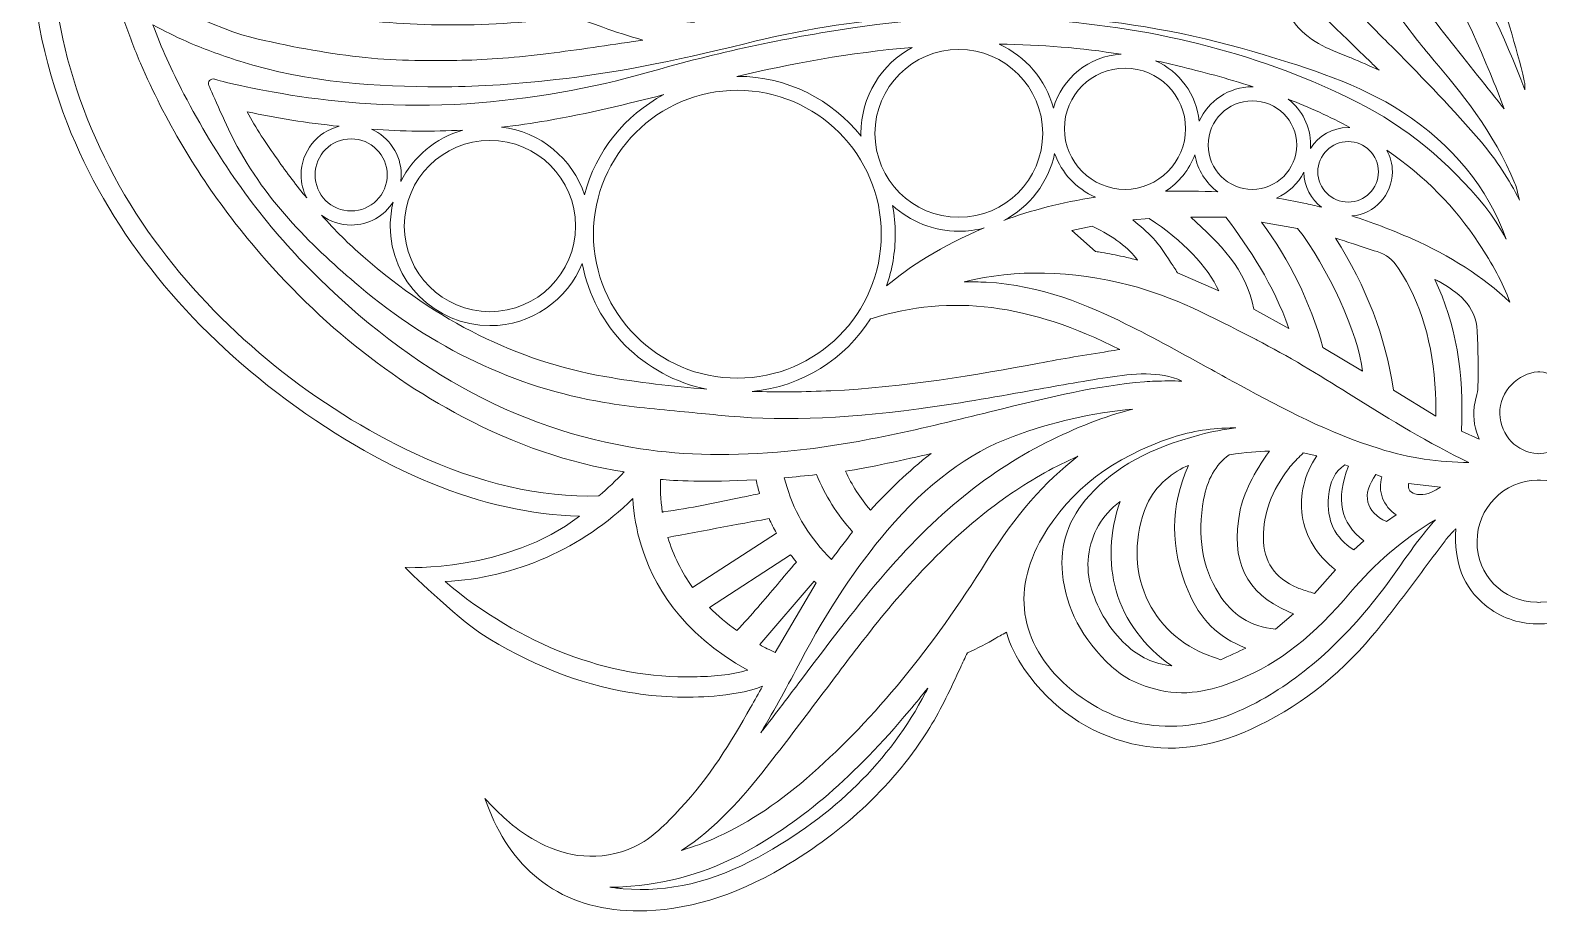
# Model space of a CAD drawing. Header units: millimetres. Extents: x -1149 to 2186, y 108 to 662.
# Drawn here: x 192.8 to 510.5, y 120.3 to 305.8 of the extents above; entities that cross this region are included whole.
import ezdxf

# ---------------------------------------------------------------- set-up
doc = ezdxf.new("R2010")
doc.units = ezdxf.units.MM
doc.header["$MEASUREMENT"] = 0
doc.layers.add('Layer 4', color=7, linetype='Continuous')

msp = doc.modelspace()

# ---------------------------------------------------------------- linework, layer by layer
at = {"layer": 'Layer 4', "lineweight": 0}
for points, knots in [([(827.94, 327.12), (827.94, 327.17), (827.94, 327.22), (827.92, 327.29), (828.01, 331.88), (826.6, 342.89), (826.6, 342.89), (826.6, 342.89), (791.05, 310.17), (742.73, 311.09), (735.01, 311.24), (726.81, 311.39), (718.32, 312.37), (730.85, 318.98), (742.76, 328.46), (755.7, 342.08), (764.54, 351.4), (772.45, 361.76), (780.09, 371.78), (780.09, 371.78), (781.32, 373.39), (781.32, 373.39), (785.52, 378.89), (796.55, 389.92), (796.55, 389.92), (796.34, 390.22), (790.96, 391.34), (789.13, 391.76), (782.79, 393.22), (776.4, 394.51), (769.99, 395.64), (758.45, 397.68), (746.84, 399.17), (735.17, 399.96), (737.12, 411.98), (736.38, 422.71), (732.94, 431.87), (730, 439.69), (725.11, 446.39), (718.4, 451.81), (713.27, 455.94), (704.45, 461.38), (691.22, 464.25), (698.81, 474.86), (717.15, 492.33), (717.15, 492.33), (717.15, 492.33), (716.86, 492.5), (716.86, 492.5), (712.16, 495.16), (707.01, 496.26), (702.46, 497.24), (681.59, 501.71), (659.68, 501.03), (635.49, 495.18), (635.49, 495.18), (635.45, 495.17), (635.37, 495.17), (627.82, 516.22), (614.32, 526.69), (604.23, 531.77), (595.03, 536.4), (587.09, 537.5), (584.38, 537.75), (584.38, 538.03), (584.39, 538.29), (584.41, 538.49), (584.4, 538.5), (584.38, 538.5), (584.37, 538.5), (584.19, 550.6), (581.59, 577.37), (581.59, 577.37), (581.59, 577.37), (573.92, 574.02), (570.82, 572.39), (570.82, 572.39), (570.05, 571.99), (570.05, 571.99), (567.87, 570.85), (564.57, 568.87), (561.67, 567.12), (561.39, 566.96), (561.13, 566.8), (560.86, 566.64), (560.86, 566.64), (558.8, 565.4), (558.34, 565.13), (558.41, 566.03), (558.51, 567.59), (558.66, 570.32), (558.83, 573.24), (559.02, 576.98), (558.96, 578.19), (558.73, 582.44), (558.46, 587.25), (558.07, 592), (557.23, 602.06), (554.32, 611.49), (549.42, 620.04), (541.02, 634.71), (529.28, 647.61), (513.53, 659.47), (513.12, 659.78), (510.45, 662.02), (510.45, 662.02), (510.45, 662.02), (507.79, 659.78), (507.37, 659.47), (491.62, 647.61), (479.88, 634.71), (471.48, 620.04), (466.58, 611.49), (463.67, 602.06), (462.83, 592), (462.44, 587.25), (462.18, 582.44), (461.95, 578.19), (461.88, 576.98), (462.07, 573.24), (462.24, 570.32), (462.4, 567.59), (462.49, 566.03), (462.56, 565.13), (462.1, 565.4), (460.04, 566.64), (460.04, 566.64), (459.78, 566.8), (459.51, 566.96), (459.24, 567.12), (456.33, 568.87), (453.04, 570.85), (450.85, 571.99), (450.85, 571.99), (450.08, 572.39), (450.08, 572.39), (446.98, 574.02), (439.32, 577.37), (439.32, 577.37), (439.32, 577.37), (436.71, 550.6), (436.53, 538.5), (436.52, 538.5), (436.5, 538.5), (436.49, 538.49), (436.51, 538.29), (436.52, 538.03), (436.52, 537.75), (433.81, 537.5), (425.87, 536.4), (416.67, 531.77), (406.58, 526.69), (393.08, 516.22), (385.53, 495.17), (385.46, 495.17), (385.41, 495.18), (385.41, 495.18), (361.23, 501.03), (339.32, 501.71), (318.44, 497.24), (313.89, 496.26), (308.74, 495.16), (304.04, 492.5), (304.04, 492.5), (303.75, 492.33), (303.75, 492.33), (303.75, 492.33), (322.09, 474.86), (329.68, 464.25), (316.45, 461.38), (307.63, 455.94), (302.5, 451.81), (295.79, 446.39), (290.9, 439.69), (287.97, 431.87), (284.53, 422.71), (283.78, 411.98), (285.73, 399.96), (274.07, 399.17), (262.45, 397.68), (250.91, 395.64), (244.5, 394.51), (238.11, 393.22), (231.77, 391.76), (229.95, 391.34), (224.56, 390.22), (224.35, 389.92), (224.35, 389.92), (235.39, 378.89), (239.58, 373.39), (239.58, 373.39), (240.81, 371.78), (240.81, 371.78), (248.45, 361.76), (256.36, 351.4), (265.2, 342.08), (278.14, 328.46), (290.06, 318.98), (302.58, 312.37), (294.1, 311.39), (285.89, 311.24), (278.17, 311.09), (229.85, 310.17), (194.3, 342.89), (194.3, 342.89), (194.3, 342.89), (192.9, 331.88), (192.98, 327.29), (192.97, 327.22), (192.96, 327.17), (192.96, 327.12), (192.76, 313.3), (195.34, 299.48), (200.62, 286.02), (209.02, 264.6), (224.26, 245.05), (244.67, 229.49), (266.65, 212.73), (288.1, 203.96), (308.43, 203.42), (293.15, 191.64), (271.72, 192.6), (271.72, 192.6), (271.72, 192.6), (282.7, 181.94), (287.66, 178.74), (297.63, 172.32), (308.2, 168.13), (319.07, 166.3), (324.97, 165.31), (330.93, 165.06), (336.8, 165.56), (339.98, 165.84), (343.62, 166.3), (346.99, 167.62), (346.13, 166.09), (345.31, 164.62), (344.48, 163.15), (340.39, 155.92), (335.76, 148.33), (329.66, 141.85), (326.61, 138.6), (323.63, 135.49), (320.12, 133.87), (304.85, 126.81), (292.47, 139.9), (290.22, 142.21), (290.22, 142.21), (288.52, 143.96), (288.52, 143.96), (288.52, 143.96), (289.41, 141.69), (289.41, 141.69), (291.98, 135.13), (295.79, 129.96), (300.74, 126.33), (305.97, 122.49), (312.35, 120.48), (319.71, 120.33), (320.04, 120.33), (320.38, 120.32), (320.72, 120.32), (330.82, 120.32), (340.83, 123.31), (351.28, 129.45), (364.5, 137.22), (374.9, 147.13), (382.18, 158.91), (384.66, 162.92), (386.68, 167.29), (388.64, 171.51), (389.12, 172.57), (389.61, 173.62), (390.11, 174.67), (392.3, 175.6), (394.27, 176.61), (396.12, 177.74), (396.37, 177.9), (396.67, 178.07), (396.99, 178.24), (397.41, 178.48), (397.88, 178.74), (398.33, 179.02), (399.1, 176.31), (400.39, 173.66), (402.16, 171.14), (407.95, 162.95), (415.55, 157.7), (424.77, 155.52), (432.86, 153.62), (441.03, 154.6), (449.74, 158.54), (459.45, 162.92), (468.05, 169.52), (475.31, 178.14), (478.95, 182.48), (482.39, 187.1), (485.71, 191.57), (487.33, 193.77), (489.02, 196.03), (490.7, 198.24), (491.21, 198.91), (491.8, 199.54), (492.54, 200.34), (492.67, 200.48), (492.81, 200.63), (492.95, 200.78), (492.57, 193.57), (494.57, 188.43), (499.18, 184.68), (502.32, 182.13), (505.97, 180.81), (510.03, 180.76), (510.03, 180.76), (510.38, 180.75), (510.38, 180.75), (510.38, 180.75), (510.38, 180.75), (510.38, 180.75), (510.38, 180.75), (510.45, 180.75), (510.45, 180.75), (510.45, 180.75), (510.53, 180.75), (510.53, 180.75), (510.53, 180.75), (510.53, 180.75), (510.53, 180.75), (510.53, 180.75), (510.87, 180.76), (510.87, 180.76), (514.93, 180.81), (518.58, 182.13), (521.72, 184.68), (526.34, 188.43), (528.34, 193.57), (527.96, 200.78), (528.1, 200.63), (528.23, 200.48), (528.37, 200.34), (529.1, 199.54), (529.69, 198.91), (530.2, 198.24), (531.89, 196.03), (533.57, 193.77), (535.2, 191.57), (538.52, 187.1), (541.95, 182.48), (545.6, 178.14), (552.85, 169.52), (561.45, 162.92), (571.16, 158.54), (579.87, 154.6), (588.04, 153.62), (596.13, 155.52), (605.35, 157.7), (612.96, 162.95), (618.74, 171.14), (620.51, 173.66), (621.8, 176.31), (622.58, 179.02), (623.03, 178.74), (623.49, 178.48), (623.91, 178.24), (624.23, 178.07), (624.53, 177.9), (624.79, 177.74), (626.63, 176.61), (628.6, 175.6), (630.8, 174.67), (631.29, 173.62), (631.78, 172.57), (632.27, 171.51), (634.22, 167.29), (636.24, 162.92), (638.72, 158.91), (646, 147.13), (656.4, 137.22), (669.62, 129.45), (680.07, 123.31), (690.08, 120.32), (700.18, 120.32), (700.52, 120.32), (700.86, 120.33), (701.2, 120.33), (708.55, 120.48), (714.93, 122.49), (720.16, 126.33), (725.11, 129.96), (728.93, 135.13), (731.49, 141.69), (731.49, 141.69), (732.38, 143.96), (732.38, 143.96), (732.38, 143.96), (730.68, 142.21), (730.68, 142.21), (728.44, 139.9), (716.06, 126.81), (700.79, 133.87), (697.27, 135.49), (694.29, 138.6), (691.24, 141.85), (685.15, 148.33), (680.52, 155.92), (676.42, 163.15), (675.59, 164.62), (674.77, 166.09), (673.91, 167.62), (677.28, 166.3), (680.92, 165.84), (684.1, 165.56), (689.97, 165.06), (695.93, 165.31), (701.83, 166.3), (712.71, 168.13), (723.28, 172.32), (733.24, 178.74), (738.2, 181.94), (749.18, 192.6), (749.18, 192.6), (749.18, 192.6), (727.76, 191.64), (712.47, 203.42), (732.81, 203.96), (754.25, 212.73), (776.23, 229.49), (796.65, 245.05), (811.88, 264.6), (820.28, 286.02), (825.56, 299.48), (828.14, 313.3), (827.94, 327.12)], [0, 0, 0, 0, 1, 1, 1, 2, 2, 2, 3, 3, 3, 4, 4, 4, 5, 5, 5, 6, 6, 6, 7, 7, 7, 8, 8, 8, 9, 9, 9, 10, 10, 10, 11, 11, 11, 12, 12, 12, 13, 13, 13, 14, 14, 14, 15, 15, 15, 16, 16, 16, 17, 17, 17, 18, 18, 18, 19, 19, 19, 20, 20, 20, 21, 21, 21, 22, 22, 22, 23, 23, 23, 24, 24, 24, 25, 25, 25, 26, 26, 26, 27, 27, 27, 28, 28, 28, 29, 29, 29, 30, 30, 30, 31, 31, 31, 32, 32, 32, 33, 33, 33, 34, 34, 34, 35, 35, 35, 36, 36, 36, 37, 37, 37, 38, 38, 38, 39, 39, 39, 40, 40, 40, 41, 41, 41, 42, 42, 42, 43, 43, 43, 44, 44, 44, 45, 45, 45, 46, 46, 46, 47, 47, 47, 48, 48, 48, 49, 49, 49, 50, 50, 50, 51, 51, 51, 52, 52, 52, 53, 53, 53, 54, 54, 54, 55, 55, 55, 56, 56, 56, 57, 57, 57, 58, 58, 58, 59, 59, 59, 60, 60, 60, 61, 61, 61, 62, 62, 62, 63, 63, 63, 64, 64, 64, 65, 65, 65, 66, 66, 66, 67, 67, 67, 68, 68, 68, 69, 69, 69, 70, 70, 70, 71, 71, 71, 72, 72, 72, 73, 73, 73, 74, 74, 74, 75, 75, 75, 76, 76, 76, 77, 77, 77, 78, 78, 78, 79, 79, 79, 80, 80, 80, 81, 81, 81, 82, 82, 82, 83, 83, 83, 84, 84, 84, 85, 85, 85, 86, 86, 86, 87, 87, 87, 88, 88, 88, 89, 89, 89, 90, 90, 90, 91, 91, 91, 92, 92, 92, 93, 93, 93, 94, 94, 94, 95, 95, 95, 96, 96, 96, 97, 97, 97, 98, 98, 98, 99, 99, 99, 100, 100, 100, 101, 101, 101, 102, 102, 102, 103, 103, 103, 104, 104, 104, 105, 105, 105, 106, 106, 106, 107, 107, 107, 108, 108, 108, 109, 109, 109, 110, 110, 110, 111, 111, 111, 112, 112, 112, 113, 113, 113, 114, 114, 114, 115, 115, 115, 116, 116, 116, 117, 117, 117, 118, 118, 118, 119, 119, 119, 120, 120, 120, 121, 121, 121, 122, 122, 122, 123, 123, 123, 124, 124, 124, 125, 125, 125, 126, 126, 126, 127, 127, 127, 128, 128, 128, 129, 129, 129, 130, 130, 130, 131, 131, 131, 132, 132, 132, 133, 133, 133, 134, 134, 134, 135, 135, 135, 136, 136, 136, 137, 137, 137, 138, 138, 138, 139, 139, 139, 140, 140, 140, 141, 141, 141, 142, 142, 142, 143, 143, 143, 144, 144, 144, 144]), ([(459.81, 338.94), (460.07, 345.43), (461.85, 351.95), (465.41, 359.45), (470.03, 369.15), (476.22, 377.52), (481.68, 384.41), (490.72, 395.86), (497.68, 405.07), (504.75, 419.4), (506.89, 423.74), (508.77, 428.41), (510.45, 433.59), (512.14, 428.41), (514.01, 423.74), (516.15, 419.4), (523.23, 405.07), (530.18, 395.86), (539.23, 384.41), (544.68, 377.52), (550.88, 369.15), (555.49, 359.45), (559.05, 351.95), (560.83, 345.43), (561.1, 338.94), (561.44, 330.54), (558.95, 322.89), (553.51, 315.57), (550.28, 311.23), (546.39, 307.32), (542.63, 303.53), (542.09, 302.99), (541.55, 302.44), (541.01, 301.9), (534.6, 295.41), (528.36, 289.02), (522.55, 282.17), (519.38, 278.44), (516.69, 274.35), (514.52, 269.96), (514.88, 271.61), (515.2, 272.78), (515.47, 273.47), (519.79, 284.25), (527.43, 293.33), (532.5, 299.35), (534.07, 301.21), (535.42, 302.82), (536.43, 304.17), (538.18, 306.52), (540.03, 308.88), (541.82, 311.15), (541.82, 311.15), (541.85, 311.18), (541.85, 311.18), (544.44, 314.47), (547.11, 317.87), (549.57, 321.37), (554.43, 328.27), (556.59, 335.7), (555.99, 343.44), (555.56, 349.07), (553.79, 354.31), (550.72, 359.03), (545.87, 366.51), (540.63, 373.78), (535.55, 380.82), (534.25, 382.63), (532.92, 384.44), (531.63, 386.18), (526.69, 392.88), (521.57, 399.81), (517.73, 407.35), (517.73, 407.35), (517.3, 408.19), (517.3, 408.19), (517.29, 408.2), (517.28, 408.22), (517.27, 408.23), (514.5, 412.99), (511.42, 422.79), (511.39, 422.89), (511.26, 423.3), (510.88, 423.58), (510.45, 423.58), (510.02, 423.58), (509.64, 423.3), (509.51, 422.89), (509.48, 422.79), (506.41, 412.99), (503.63, 408.23), (503.62, 408.22), (503.61, 408.2), (503.61, 408.19), (503.61, 408.19), (503.18, 407.34), (503.18, 407.34), (499.33, 399.81), (494.22, 392.88), (489.27, 386.18), (487.99, 384.44), (486.66, 382.63), (485.34, 380.81), (480.28, 373.78), (475.04, 366.51), (470.18, 359.03), (467.11, 354.31), (465.34, 349.07), (464.91, 343.44), (464.32, 335.7), (466.48, 328.27), (471.33, 321.37), (473.79, 317.87), (476.47, 314.47), (479.06, 311.18), (479.06, 311.18), (479.08, 311.15), (479.08, 311.15), (480.87, 308.88), (482.72, 306.52), (484.47, 304.17), (485.48, 302.82), (486.84, 301.21), (488.41, 299.34), (493.47, 293.33), (501.11, 284.25), (505.43, 273.47), (505.71, 272.78), (506.02, 271.61), (506.38, 269.96), (504.21, 274.35), (501.52, 278.44), (498.35, 282.17), (492.54, 289.02), (486.3, 295.41), (479.89, 301.9), (479.35, 302.44), (478.81, 302.99), (478.27, 303.53), (474.51, 307.32), (470.62, 311.23), (467.4, 315.57), (461.95, 322.89), (459.46, 330.54), (459.81, 338.94)], [0, 0, 0, 0, 1, 1, 1, 2, 2, 2, 3, 3, 3, 4, 4, 4, 5, 5, 5, 6, 6, 6, 7, 7, 7, 8, 8, 8, 9, 9, 9, 10, 10, 10, 11, 11, 11, 12, 12, 12, 13, 13, 13, 14, 14, 14, 15, 15, 15, 16, 16, 16, 17, 17, 17, 18, 18, 18, 19, 19, 19, 20, 20, 20, 21, 21, 21, 22, 22, 22, 23, 23, 23, 24, 24, 24, 25, 25, 25, 26, 26, 26, 27, 27, 27, 28, 28, 28, 29, 29, 29, 30, 30, 30, 31, 31, 31, 32, 32, 32, 33, 33, 33, 34, 34, 34, 35, 35, 35, 36, 36, 36, 37, 37, 37, 38, 38, 38, 39, 39, 39, 40, 40, 40, 41, 41, 41, 42, 42, 42, 43, 43, 43, 44, 44, 44, 45, 45, 45, 46, 46, 46, 47, 47, 47, 48, 48, 48, 48]), ([(280.13, 333.79), (267.44, 345.03), (256.82, 358.21), (248.99, 368.44), (248.14, 369.55), (247.3, 370.67), (246.46, 371.78), (246.46, 371.78), (246.41, 371.86), (246.41, 371.86), (243.29, 376), (235.52, 384.5), (232.45, 387.59), (237.39, 388.66), (252.35, 391.11), (262.03, 392.54), (278.12, 394.91), (294.73, 396.02), (311.42, 395.83), (318.94, 395.74), (327.83, 395.4), (336.68, 393.52), (347.56, 391.21), (358.7, 387.17), (370.74, 381.18), (392.55, 370.33), (413.85, 355.43), (437.8, 334.29), (444.27, 328.57), (450.6, 322.57), (456.02, 317.39), (462.34, 311.37), (468.48, 305.41), (474.98, 299.1), (474.98, 299.1), (475, 299.08), (475, 299.08), (475.6, 298.49), (476.2, 297.91), (476.8, 297.33), (474.84, 298.25), (472.9, 299.12), (470.91, 299.91), (470.91, 299.91), (470.64, 300.01), (470.64, 300.01), (466.03, 301.83), (461.67, 303.55), (458.8, 307.57), (458.14, 308.49), (457.31, 309.18), (456.49, 309.86), (456.1, 310.18), (455.71, 310.52), (455.37, 310.85), (437.37, 328.38), (417.56, 343.73), (396.51, 356.45), (376.26, 368.68), (354.58, 377.43), (332.06, 382.46), (320.14, 385.12), (309.27, 386.79), (298.85, 387.55), (296.17, 387.75), (292.96, 387.84), (289.38, 387.84), (282.65, 387.84), (274.62, 387.5), (266.4, 386.84), (261.05, 386.41), (256.11, 385.88), (252.5, 385.34), (246.2, 384.4), (245.93, 383.78), (245.69, 383.24), (245.56, 382.93), (245.59, 382.58), (245.78, 382.3), (245.96, 382.02), (264.22, 354.93), (273.07, 343.73), (284.92, 328.72), (298.9, 318.62), (315.79, 312.86), (321.2, 311.01), (326.57, 309.31), (332.26, 307.51), (332.26, 307.51), (332.42, 307.45), (332.42, 307.45), (332.49, 307.43), (332.57, 307.41), (332.65, 307.38), (328.37, 307.63), (323.88, 308.58), (318.77, 310.3), (305.58, 314.75), (292.94, 322.43), (280.13, 333.79)], [0, 0, 0, 0, 1, 1, 1, 2, 2, 2, 3, 3, 3, 4, 4, 4, 5, 5, 5, 6, 6, 6, 7, 7, 7, 8, 8, 8, 9, 9, 9, 10, 10, 10, 11, 11, 11, 12, 12, 12, 13, 13, 13, 14, 14, 14, 15, 15, 15, 16, 16, 16, 17, 17, 17, 18, 18, 18, 19, 19, 19, 20, 20, 20, 21, 21, 21, 22, 22, 22, 23, 23, 23, 24, 24, 24, 25, 25, 25, 26, 26, 26, 27, 27, 27, 28, 28, 28, 29, 29, 29, 30, 30, 30, 31, 31, 31, 32, 32, 32, 33, 33, 33, 33]), ([(492.58, 323.94), (486.32, 334), (479.2, 341.18), (470.83, 345.89), (470.83, 345.9), (470.82, 345.91), (470.81, 345.92), (471.8, 350.37), (473.58, 354.59), (476.25, 358.75), (477, 358.09), (477.71, 357.47), (478.38, 356.82), (483.93, 351.4), (487.76, 344.81), (491.06, 338.5), (498.39, 324.49), (503.89, 309.89), (507.39, 295.11), (507.44, 294.92), (507.47, 294.73), (507.51, 294.53), (507.51, 294.53), (507.51, 293.23), (507.51, 293.23), (503.03, 305.02), (498.23, 314.89), (492.58, 323.94)], [0, 0, 0, 0, 1, 1, 1, 2, 2, 2, 3, 3, 3, 4, 4, 4, 5, 5, 5, 6, 6, 6, 7, 7, 7, 8, 8, 8, 9, 9, 9, 9]), ([(503.14, 289.21), (496.53, 297.5), (485.85, 311), (479.4, 319.28), (475.05, 324.85), (472.51, 329.51), (471.16, 334.4), (470.69, 336.12), (470.25, 337.93), (470.3, 339.8), (474.92, 336.9), (479, 333.07), (483.35, 327.58), (490.35, 318.74), (495.17, 308.79), (500.25, 296.57), (501.26, 294.15), (502.22, 291.67), (503.14, 289.21)], [0, 0, 0, 0, 1, 1, 1, 2, 2, 2, 3, 3, 3, 4, 4, 4, 5, 5, 5, 6, 6, 6, 6]), ([(273.88, 216.57), (252.97, 226.33), (233.92, 241.67), (220.25, 259.77), (205.48, 279.32), (197.31, 302.55), (197.23, 325.2), (197.27, 325.4), (197.28, 325.59), (197.28, 325.78), (197.28, 325.79), (197.28, 325.79), (197.28, 325.79), (197.19, 328.52), (197.2, 333.03), (197.21, 335.63), (200.51, 333.06), (208.16, 327.18), (212.92, 324.31), (226.2, 316.28), (241.51, 310.95), (258.44, 308.48), (273.38, 306.29), (289.58, 306.32), (306.58, 308.56), (307.35, 308.42), (311.42, 307.14), (313.38, 306.39), (316.08, 305.36), (318.87, 304.53), (321.8, 303.68), (321.12, 303.58), (320.44, 303.48), (319.76, 303.37), (313.2, 302.4), (307.01, 301.48), (300.76, 300.72), (293.99, 299.9), (288.06, 299.47), (282.62, 299.4), (276.03, 299.31), (268.98, 299.33), (262.02, 300.14), (254.71, 300.99), (247.17, 302.36), (238.97, 304.33), (230.73, 306.3), (212.22, 316.18), (212.04, 316.28), (211.7, 316.46), (211.28, 316.43), (210.98, 316.19), (210.67, 315.96), (210.53, 315.57), (210.62, 315.19), (210.77, 314.56), (212.09, 308.96), (212.49, 307.86), (213.58, 304.88), (214.7, 301.81), (215.98, 298.84), (221.2, 286.77), (227.9, 275.46), (235.88, 265.22), (249.54, 247.71), (265.65, 233.96), (283.78, 224.37), (294.92, 218.47), (306.36, 214.56), (317.81, 212.73), (316.17, 210.95), (314.39, 209.26), (312.5, 207.68), (300.22, 207.35), (287.23, 210.34), (273.88, 216.57)], [0, 0, 0, 0, 1, 1, 1, 2, 2, 2, 3, 3, 3, 4, 4, 4, 5, 5, 5, 6, 6, 6, 7, 7, 7, 8, 8, 8, 9, 9, 9, 10, 10, 10, 11, 11, 11, 12, 12, 12, 13, 13, 13, 14, 14, 14, 15, 15, 15, 16, 16, 16, 17, 17, 17, 18, 18, 18, 19, 19, 19, 20, 20, 20, 21, 21, 21, 22, 22, 22, 23, 23, 23, 24, 24, 24, 25, 25, 25, 25]), ([(352.28, 217.1), (340.82, 216.02), (330.68, 216.19), (321.3, 217.63), (294.8, 221.68), (271.29, 234.8), (249.44, 257.72), (240.2, 267.42), (232.02, 279.06), (225.14, 292.32), (222.54, 297.34), (220.37, 302.14), (218.57, 306.91), (221, 305.63), (223.3, 304.42), (225.72, 303.37), (229.01, 301.94), (232.68, 300.59), (236.93, 299.23), (251.45, 294.59), (266.28, 293.91), (278.88, 293.84), (285.94, 293.81), (293.74, 294.29), (303.47, 295.36), (315.12, 296.65), (327.77, 299.05), (343.26, 302.92), (365.91, 308.59), (389.17, 310.42), (412.37, 308.38), (426.05, 307.18), (439.52, 304.57), (452.41, 300.64), (461.84, 297.76), (472.54, 294.5), (481.71, 288.53), (492.36, 281.61), (499.69, 272.63), (503.59, 261.75), (502.24, 264.14), (500.81, 266.55), (499.06, 268.71), (491.43, 278.12), (482.4, 285.49), (472.21, 290.62), (452.64, 300.47), (430.44, 306.29), (406.25, 307.93), (392.98, 308.83), (379.45, 308.27), (366.03, 306.27), (351.58, 304.12), (337.19, 301), (323.26, 296.99), (310.74, 293.39), (298.13, 291.19), (284.72, 290.28), (256.33, 288.34), (231.8, 295.38), (231.56, 295.45), (231.2, 295.56), (230.8, 295.44), (230.55, 295.16), (230.3, 294.87), (230.23, 294.47), (230.38, 294.12), (230.52, 293.8), (233.81, 286.19), (235.73, 282.48), (242.58, 269.3), (252.85, 259.62), (261.99, 251.9), (277.52, 238.78), (294.89, 230.53), (313.62, 227.38), (319.23, 226.43), (324.99, 225.91), (330.57, 225.39), (332.88, 225.18), (335.26, 224.96), (337.59, 224.72), (349.94, 223.42), (362.97, 223.83), (379.86, 226.03), (387.66, 227.04), (395.51, 228.45), (403.14, 229.82), (408.56, 230.8), (414.16, 231.8), (419.67, 232.65), (425.04, 233.48), (430.6, 234.05), (435.3, 231.87), (434.33, 231.89), (433.35, 231.9), (432.36, 231.9), (430.47, 231.9), (428.9, 231.85), (427.41, 231.73), (417.32, 230.91), (407.41, 228.47), (397.81, 226.12), (397.81, 226.12), (394.85, 225.39), (394.85, 225.39), (381.02, 221.98), (366.73, 218.47), (352.28, 217.1)], [0, 0, 0, 0, 1, 1, 1, 2, 2, 2, 3, 3, 3, 4, 4, 4, 5, 5, 5, 6, 6, 6, 7, 7, 7, 8, 8, 8, 9, 9, 9, 10, 10, 10, 11, 11, 11, 12, 12, 12, 13, 13, 13, 14, 14, 14, 15, 15, 15, 16, 16, 16, 17, 17, 17, 18, 18, 18, 19, 19, 19, 20, 20, 20, 21, 21, 21, 22, 22, 22, 23, 23, 23, 24, 24, 24, 25, 25, 25, 26, 26, 26, 27, 27, 27, 28, 28, 28, 29, 29, 29, 30, 30, 30, 31, 31, 31, 32, 32, 32, 33, 33, 33, 34, 34, 34, 35, 35, 35, 36, 36, 36, 36]), ([(341.69, 296.04), (341.64, 296.04), (341.6, 296.04), (341.56, 296.04), (352.69, 298.63), (365.45, 301.07), (378.47, 302.14), (372.06, 298.64), (367.7, 291.83), (367.7, 284.03), (367.7, 283.84), (367.71, 283.65), (367.72, 283.45), (361.62, 291.12), (352.22, 296.04), (341.69, 296.04)], [0, 0, 0, 0, 1, 1, 1, 2, 2, 2, 3, 3, 3, 4, 4, 4, 5, 5, 5, 5]), ([(408.23, 289.37), (406.62, 295.36), (402.36, 300.29), (396.8, 302.81), (405.71, 302.73), (414.23, 302.03), (422.47, 300.7), (415.69, 300.34), (410.04, 295.66), (408.23, 289.37)], [0, 0, 0, 0, 1, 1, 1, 2, 2, 2, 3, 3, 3, 3]), ([(388.32, 301.7), (398.06, 301.7), (405.98, 293.77), (405.98, 284.03), (405.98, 274.29), (398.06, 266.36), (388.32, 266.36), (378.57, 266.36), (370.65, 274.29), (370.65, 284.03), (370.65, 293.77), (378.57, 301.7), (388.32, 301.7)], [0, 0, 0, 0, 1, 1, 1, 2, 2, 2, 3, 3, 3, 4, 4, 4, 4]), ([(450.13, 293.85), (445.15, 293.85), (440.86, 290.86), (438.94, 286.59), (438.37, 292.27), (434.75, 297.07), (429.75, 299.33), (431.32, 299), (432.88, 298.65), (434.43, 298.27), (439.45, 297.04), (444.82, 295.62), (450.3, 293.84), (450.24, 293.84), (450.19, 293.85), (450.13, 293.85)], [0, 0, 0, 0, 1, 1, 1, 2, 2, 2, 3, 3, 3, 4, 4, 4, 5, 5, 5, 5]), ([(423.31, 297.77), (430.35, 297.77), (436.07, 292.05), (436.07, 285.01), (436.07, 277.98), (430.35, 272.25), (423.31, 272.25), (416.28, 272.25), (410.55, 277.98), (410.55, 285.01), (410.55, 292.05), (416.28, 297.77), (423.31, 297.77)], [0, 0, 0, 0, 1, 1, 1, 2, 2, 2, 3, 3, 3, 4, 4, 4, 4]), ([(341.69, 232.49), (324.98, 232.49), (311.38, 246.09), (311.38, 262.8), (311.38, 279.5), (324.98, 293.1), (341.69, 293.1), (358.4, 293.1), (371.99, 279.5), (371.99, 262.8), (371.99, 246.09), (358.4, 232.49), (341.69, 232.49)], [0, 0, 0, 0, 1, 1, 1, 2, 2, 2, 3, 3, 3, 4, 4, 4, 4]), ([(309.49, 271.1), (306.97, 278.72), (300.2, 284.41), (292, 285.36), (295.24, 285.71), (298.45, 286.16), (301.65, 286.71), (310.17, 288.2), (318.65, 290.26), (326.19, 292.2), (318.02, 287.88), (311.85, 280.25), (309.49, 271.1)], [0, 0, 0, 0, 1, 1, 1, 2, 2, 2, 3, 3, 3, 4, 4, 4, 4]), ([(440.81, 281.58), (440.81, 286.72), (444.99, 290.9), (450.13, 290.9), (455.28, 290.9), (459.46, 286.72), (459.46, 281.58), (459.46, 276.44), (455.28, 272.25), (450.13, 272.25), (444.99, 272.25), (440.81, 276.44), (440.81, 281.58)], [0, 0, 0, 0, 1, 1, 1, 2, 2, 2, 3, 3, 3, 4, 4, 4, 4]), ([(457.69, 291.23), (462.07, 289.54), (466.45, 287.57), (470.68, 285.26), (470.55, 285.26), (470.42, 285.27), (470.29, 285.27), (466.96, 285.27), (464.03, 283.5), (462.38, 280.87), (462.39, 281.1), (462.4, 281.34), (462.4, 281.58), (462.4, 285.5), (460.56, 288.99), (457.69, 291.23)], [0, 0, 0, 0, 1, 1, 1, 2, 2, 2, 3, 3, 3, 4, 4, 4, 5, 5, 5, 5]), ([(249.81, 275.29), (249.81, 273.54), (250.24, 271.9), (250.99, 270.45), (248.9, 272.98), (246.85, 275.68), (244.81, 278.58), (242.43, 281.96), (240.28, 285.1), (238.48, 288.57), (244.62, 287.25), (251, 286.24), (257.81, 285.52), (253.22, 284.38), (249.81, 280.22), (249.81, 275.29)], [0, 0, 0, 0, 1, 1, 1, 2, 2, 2, 3, 3, 3, 4, 4, 4, 5, 5, 5, 5]), ([(267.95, 275.29), (267.95, 271.09), (264.54, 267.69), (260.35, 267.69), (256.16, 267.69), (252.75, 271.09), (252.75, 275.29), (252.75, 279.48), (256.16, 282.89), (260.35, 282.89), (264.54, 282.89), (267.95, 279.48), (267.95, 275.29)], [0, 0, 0, 0, 1, 1, 1, 2, 2, 2, 3, 3, 3, 4, 4, 4, 4]), ([(270.8, 273.87), (270.86, 274.34), (270.9, 274.81), (270.9, 275.29), (270.9, 279.56), (268.34, 283.25), (264.67, 284.9), (271.12, 284.44), (277.54, 284.38), (283.9, 284.72), (278.17, 283.11), (273.42, 279.11), (270.8, 273.87)], [0, 0, 0, 0, 1, 1, 1, 2, 2, 2, 3, 3, 3, 4, 4, 4, 4]), ([(307.61, 264.53), (307.61, 254.58), (299.52, 246.49), (289.57, 246.49), (279.63, 246.49), (271.54, 254.58), (271.54, 264.53), (271.54, 274.47), (279.63, 282.56), (289.57, 282.56), (299.52, 282.56), (307.61, 274.47), (307.61, 264.53)], [0, 0, 0, 0, 1, 1, 1, 2, 2, 2, 3, 3, 3, 4, 4, 4, 4]), ([(408.49, 279.82), (409.95, 275.68), (413.08, 272.34), (417.08, 270.6), (409.94, 269.52), (403.49, 267.8), (397.76, 265.72), (403.19, 268.53), (407.21, 273.67), (408.49, 279.82)], [0, 0, 0, 0, 1, 1, 1, 2, 2, 2, 3, 3, 3, 3]), ([(463.91, 275.94), (463.91, 279.46), (466.78, 282.32), (470.29, 282.32), (473.81, 282.32), (476.67, 279.46), (476.67, 275.94), (476.67, 272.42), (473.81, 269.56), (470.29, 269.56), (466.78, 269.56), (463.91, 272.42), (463.91, 275.94)], [0, 0, 0, 0, 1, 1, 1, 2, 2, 2, 3, 3, 3, 4, 4, 4, 4]), ([(483.65, 261.87), (479.36, 263.76), (475.2, 265.34), (471.1, 266.65), (475.86, 267.06), (479.62, 271.07), (479.62, 275.94), (479.62, 277.6), (479.18, 279.16), (478.42, 280.51), (486.45, 274.99), (492.85, 268.5), (497.85, 260.82), (500.63, 256.55), (502.85, 252.69), (504.35, 248.5), (498.66, 253.87), (491.86, 258.26), (483.65, 261.87)], [0, 0, 0, 0, 1, 1, 1, 2, 2, 2, 3, 3, 3, 4, 4, 4, 5, 5, 5, 6, 6, 6, 6]), ([(438.03, 279.55), (438.57, 276.35), (440.35, 273.56), (442.86, 271.7), (439.29, 271.89), (435.63, 271.94), (431.85, 271.84), (434.66, 273.67), (436.85, 276.37), (438.03, 279.55)], [0, 0, 0, 0, 1, 1, 1, 2, 2, 2, 3, 3, 3, 3]), ([(460.97, 275.84), (461.01, 272.83), (462.47, 270.16), (464.71, 268.48), (463.46, 268.79), (462.22, 269.08), (460.98, 269.35), (459.08, 269.75), (457.16, 270.11), (455.22, 270.42), (457.68, 271.54), (459.71, 273.46), (460.97, 275.84)], [0, 0, 0, 0, 1, 1, 1, 2, 2, 2, 3, 3, 3, 4, 4, 4, 4]), ([(260.35, 264.74), (264.07, 264.74), (267.33, 266.67), (269.21, 269.58), (268.81, 267.96), (268.59, 266.27), (268.59, 264.53), (268.59, 252.96), (278.01, 243.55), (289.57, 243.55), (298.35, 243.55), (305.89, 248.97), (309.01, 256.65), (311.51, 243.33), (321.97, 232.79), (335.25, 230.18), (327.99, 230.7), (320.81, 231.59), (313.76, 232.83), (295.22, 236.12), (278.57, 244.38), (262.89, 258.09), (259.88, 260.72), (256.98, 263.6), (254.14, 266.78), (255.88, 265.5), (258.03, 264.74), (260.35, 264.74)], [0, 0, 0, 0, 1, 1, 1, 2, 2, 2, 3, 3, 3, 4, 4, 4, 5, 5, 5, 6, 6, 6, 7, 7, 7, 8, 8, 8, 9, 9, 9, 9]), ([(373.1, 251.9), (374.29, 255.32), (374.93, 258.98), (374.93, 262.8), (374.93, 264.87), (374.74, 266.89), (374.38, 268.86), (378.05, 265.49), (382.95, 263.42), (388.32, 263.42), (390.17, 263.42), (391.96, 263.67), (393.66, 264.13), (384.73, 260.41), (377.82, 255.9), (373.1, 251.9)], [0, 0, 0, 0, 1, 1, 1, 2, 2, 2, 3, 3, 3, 4, 4, 4, 5, 5, 5, 5]), ([(416.4, 264.53), (420.97, 262.3), (424.21, 259.85), (425.91, 257.36), (424.9, 257.62), (423.92, 257.87), (422.91, 258.09), (421.39, 258.42), (419.89, 258.69), (418.44, 258.94), (418.44, 258.94), (418.4, 258.95), (418.4, 258.95), (417.96, 259.03), (417.54, 259.11), (417.12, 259.18), (417.12, 259.18), (412.12, 263.6), (412.12, 263.6), (412.12, 263.6), (416.4, 264.53), (416.4, 264.53)], [0, 0, 0, 0, 1, 1, 1, 2, 2, 2, 3, 3, 3, 4, 4, 4, 5, 5, 5, 6, 6, 6, 7, 7, 7, 7]), ([(424.93, 265.8), (424.93, 265.8), (428.4, 266.12), (428.4, 266.12), (435.49, 261.43), (440.71, 255.98), (443.09, 250.85), (443.09, 250.85), (434.37, 254.69), (434.37, 254.69), (433.84, 255.47), (433.35, 256.22), (432.88, 256.95), (431.71, 258.76), (430.6, 260.46), (429.24, 261.96), (427.94, 263.37), (426.48, 264.57), (424.93, 265.8)], [0, 0, 0, 0, 1, 1, 1, 2, 2, 2, 3, 3, 3, 4, 4, 4, 5, 5, 5, 6, 6, 6, 6]), ([(437.2, 266.36), (437.2, 266.36), (444.56, 266.36), (444.56, 266.36), (449.54, 259.72), (454.52, 252.3), (457.83, 242.98), (457.83, 242.98), (450.42, 247.01), (450.42, 247.01), (448.82, 255.5), (443.25, 260.87), (437.2, 266.36)], [0, 0, 0, 0, 1, 1, 1, 2, 2, 2, 3, 3, 3, 4, 4, 4, 4]), ([(452.07, 265.37), (452.07, 265.37), (459.63, 264.03), (459.63, 264.03), (465.87, 256.27), (472.56, 241.41), (473.34, 233.98), (473.34, 233.98), (465, 238.93), (465, 238.93), (462.22, 248.65), (458.08, 257.12), (452.07, 265.37)], [0, 0, 0, 0, 1, 1, 1, 2, 2, 2, 3, 3, 3, 4, 4, 4, 4]), ([(467.62, 261.99), (468.88, 261.6), (470.16, 261.17), (471.41, 260.75), (473.05, 260.2), (474.74, 259.63), (476.44, 259.13), (478.31, 258.58), (479.64, 257.53), (480.9, 255.6), (485.63, 248.36), (488.18, 239.78), (488.7, 229.37), (488.77, 227.93), (488.75, 226.46), (488.73, 224.73), (488.73, 224.65), (488.73, 224.57), (488.73, 224.49), (488.73, 224.49), (479.86, 229.99), (479.86, 229.99), (478.09, 241.43), (474.18, 251.66), (467.62, 261.99)], [0, 0, 0, 0, 1, 1, 1, 2, 2, 2, 3, 3, 3, 4, 4, 4, 5, 5, 5, 6, 6, 6, 7, 7, 7, 8, 8, 8, 8]), ([(476.84, 217.65), (466.31, 220.92), (456.56, 226.04), (447.48, 231), (445.49, 232.09), (443.5, 233.19), (441.51, 234.29), (435.62, 237.55), (429.53, 240.92), (423.37, 243.96), (415.77, 247.72), (405.58, 252.11), (394.09, 252.68), (392.56, 252.75), (391.02, 252.78), (389.46, 252.79), (400.51, 255.46), (411.95, 255.22), (424.23, 252.08), (433.38, 249.73), (441.87, 245.31), (450.09, 241.02), (450.81, 240.65), (451.53, 240.27), (452.25, 239.9), (458.85, 236.47), (465.3, 232.45), (471.53, 228.56), (479.26, 223.73), (487.22, 218.77), (495.74, 214.76), (489.46, 214.71), (483.23, 215.67), (476.84, 217.65)], [0, 0, 0, 0, 1, 1, 1, 2, 2, 2, 3, 3, 3, 4, 4, 4, 5, 5, 5, 6, 6, 6, 7, 7, 7, 8, 8, 8, 9, 9, 9, 10, 10, 10, 11, 11, 11, 11]), ([(488.56, 253.3), (488.87, 253.14), (489.17, 252.98), (489.46, 252.81), (493.3, 250.7), (497.25, 247.8), (497.49, 242.36), (497.66, 238.53), (497.71, 234.6), (497.64, 230.66), (497.63, 229.97), (497.44, 229.22), (497.25, 228.43), (497.09, 227.8), (496.93, 227.14), (496.84, 226.45), (496.5, 223.9), (497.08, 221.59), (497.9, 219.63), (497.9, 219.63), (494.14, 221.34), (494.14, 221.34), (494.74, 233.75), (492.96, 244), (488.56, 253.3)], [0, 0, 0, 0, 1, 1, 1, 2, 2, 2, 3, 3, 3, 4, 4, 4, 5, 5, 5, 6, 6, 6, 7, 7, 7, 8, 8, 8, 8]), ([(419.82, 238.14), (415.02, 237.37), (410.06, 236.57), (405.2, 235.65), (392.15, 233.17), (376.74, 230.55), (361.39, 229.84), (355.84, 229.59), (350.31, 229.54), (344.81, 229.7), (355.29, 230.68), (364.37, 236.54), (369.75, 244.99), (369.75, 244.99), (370.07, 245.08), (370.07, 245.08), (386.63, 250.23), (403.27, 248.15), (422.22, 238.52), (421.43, 238.4), (420.63, 238.27), (419.82, 238.14)], [0, 0, 0, 0, 1, 1, 1, 2, 2, 2, 3, 3, 3, 4, 4, 4, 5, 5, 5, 6, 6, 6, 7, 7, 7, 7]), ([(510.24, 233.81), (510.24, 233.81), (510.45, 233.82), (510.45, 233.82), (510.45, 233.82), (510.66, 233.81), (510.66, 233.81), (514.6, 233.54), (518.85, 229.84), (518.64, 224.96), (518.44, 220.37), (515.11, 216.85), (510.71, 216.59), (510.71, 216.59), (510.45, 216.58), (510.45, 216.58), (510.45, 216.58), (510.19, 216.59), (510.19, 216.59), (505.8, 216.85), (502.46, 220.37), (502.26, 224.96), (502.05, 229.84), (506.3, 233.54), (510.24, 233.81)], [0, 0, 0, 0, 1, 1, 1, 2, 2, 2, 3, 3, 3, 4, 4, 4, 5, 5, 5, 6, 6, 6, 7, 7, 7, 8, 8, 8, 8]), ([(354.96, 172.83), (360.74, 183.77), (366.71, 192.78), (373.22, 200.38), (381.78, 210.38), (390.23, 216.69), (399.79, 220.23), (407.94, 223.24), (416.37, 225.17), (424.96, 225.98), (419.05, 224.43), (413, 222.09), (406.7, 218.92), (393.88, 212.47), (382.11, 202.67), (370.73, 188.97), (365.07, 182.16), (359.65, 174.98), (354.41, 168.04), (354.41, 168.04), (354.32, 167.91), (354.32, 167.91), (352.41, 165.38), (350.43, 162.77), (348.48, 160.21), (347.87, 159.42), (347.26, 158.62), (346.63, 157.82), (349.62, 162.84), (352.37, 167.91), (354.96, 172.83)], [0, 0, 0, 0, 1, 1, 1, 2, 2, 2, 3, 3, 3, 4, 4, 4, 5, 5, 5, 6, 6, 6, 7, 7, 7, 8, 8, 8, 9, 9, 9, 10, 10, 10, 10]), ([(485.8, 199.23), (484.25, 197.26), (482.79, 195.19), (481.37, 193.17), (480.47, 191.88), (479.54, 190.56), (478.59, 189.28), (470.12, 177.8), (461.06, 169.58), (450.92, 164.14), (437.08, 156.71), (423.31, 157.66), (412.13, 166.81), (401.33, 175.63), (399.08, 187.38), (405.95, 199.04), (411.81, 208.98), (420.77, 215.84), (433.34, 220.01), (437.39, 221.35), (441.67, 222.01), (446.3, 222.01), (446.43, 222.01), (446.55, 222.01), (446.67, 222.01), (444.09, 221.71), (441.58, 221.23), (439.1, 220.57), (428.48, 217.75), (421.3, 213.8), (415.81, 207.78), (411.44, 202.98), (409.53, 197.45), (410.14, 191.33), (410.86, 183.98), (414.25, 177.58), (420.5, 171.76), (423.08, 169.36), (426.28, 167.78), (430.57, 166.78), (436.97, 165.31), (442.64, 167.09), (447.35, 169.03), (455.72, 172.48), (463.18, 178.33), (470.81, 187.43), (475.82, 193.4), (481.68, 198.41), (488.67, 202.66), (487.68, 201.52), (486.72, 200.39), (485.8, 199.23)], [0, 0, 0, 0, 1, 1, 1, 2, 2, 2, 3, 3, 3, 4, 4, 4, 5, 5, 5, 6, 6, 6, 7, 7, 7, 8, 8, 8, 9, 9, 9, 10, 10, 10, 11, 11, 11, 12, 12, 12, 13, 13, 13, 14, 14, 14, 15, 15, 15, 16, 16, 16, 17, 17, 17, 17]), ([(394.16, 193.92), (382.64, 175.53), (370.66, 160.94), (357.52, 149.31), (350.82, 143.38), (344.32, 139), (337.65, 135.94), (335.02, 134.74), (332.48, 133.79), (329.91, 133.06), (337.16, 137.7), (342.77, 144.15), (347.76, 150.49), (351.55, 155.31), (355.28, 160.27), (358.9, 165.08), (361.95, 169.14), (365.12, 173.35), (368.29, 177.43), (375.69, 186.96), (385.93, 199.07), (399.44, 208.27), (404.06, 211.4), (408.68, 213.98), (413.4, 216.04), (406.45, 210.76), (400.2, 203.55), (394.16, 193.92)], [0, 0, 0, 0, 1, 1, 1, 2, 2, 2, 3, 3, 3, 4, 4, 4, 5, 5, 5, 6, 6, 6, 7, 7, 7, 8, 8, 8, 9, 9, 9, 9]), ([(364.44, 212.92), (369.2, 213.58), (377.26, 215.39), (382.46, 216.61), (377.59, 212.88), (373.49, 208.74), (369.69, 204.71), (367.56, 207.21), (365.8, 209.97), (364.44, 212.92)], [0, 0, 0, 0, 1, 1, 1, 2, 2, 2, 3, 3, 3, 3]), ([(447.5, 204.35), (445.45, 194.1), (448.78, 187.22), (457.67, 183.34), (458.03, 183.18), (458.4, 183.03), (458.78, 182.89), (458.78, 182.89), (454.97, 179.65), (454.97, 179.65), (449.75, 180.18), (445.85, 182.62), (443.04, 187.11), (439.54, 192.71), (438.51, 199.2), (439.87, 206.95), (440.59, 211.09), (442.39, 214.25), (445.21, 216.32), (449.18, 216.93), (450.97, 217.09), (453.73, 217.1), (450.43, 212.64), (448.29, 208.26), (447.5, 204.35)], [0, 0, 0, 0, 1, 1, 1, 2, 2, 2, 3, 3, 3, 4, 4, 4, 5, 5, 5, 6, 6, 6, 7, 7, 7, 8, 8, 8, 8]), ([(460.63, 203.56), (461.29, 199.11), (463.71, 195.18), (467.63, 192.12), (467.63, 192.12), (463.21, 187.14), (463.21, 187.14), (462.94, 187.22), (462.67, 187.31), (462.41, 187.39), (461.36, 187.72), (460.46, 188), (459.63, 188.36), (454.75, 190.44), (452.47, 193.82), (452.46, 199), (452.45, 203.97), (454.19, 208.71), (457.78, 213.48), (458.48, 214.4), (459.36, 215.27), (460.22, 216.11), (460.43, 216.31), (460.65, 216.52), (460.86, 216.74), (460.86, 216.74), (463.69, 216.12), (463.69, 216.12), (461.08, 212.22), (460, 207.81), (460.63, 203.56)], [0, 0, 0, 0, 1, 1, 1, 2, 2, 2, 3, 3, 3, 4, 4, 4, 5, 5, 5, 6, 6, 6, 7, 7, 7, 8, 8, 8, 9, 9, 9, 10, 10, 10, 10]), ([(427.79, 186.35), (425.14, 192.39), (425.19, 199.3), (427.91, 205.82), (429.6, 209.88), (433.76, 212.94), (436.66, 214.11), (432.8, 205.55), (432.78, 196.67), (436.6, 187.7), (439.17, 181.65), (442.77, 178.03), (448.75, 175.63), (447.2, 174.92), (445.09, 173.95), (443.45, 173.2), (443.45, 173.2), (442.8, 173.43), (442.8, 173.43), (442.16, 173.66), (441.67, 173.83), (441.18, 174.01), (435.06, 176.23), (430.31, 180.62), (427.79, 186.35)], [0, 0, 0, 0, 1, 1, 1, 2, 2, 2, 3, 3, 3, 4, 4, 4, 5, 5, 5, 6, 6, 6, 7, 7, 7, 8, 8, 8, 8]), ([(473.61, 198.23), (473.61, 198.23), (471.47, 196.34), (471.47, 196.34), (467.45, 198.89), (465.76, 202.46), (466.17, 207.51), (466.42, 210.66), (467.52, 212.82), (469.6, 214.27), (469.6, 214.27), (470.38, 213.93), (470.38, 213.93), (467.61, 207.11), (468.67, 201.95), (473.61, 198.23)], [0, 0, 0, 0, 1, 1, 1, 2, 2, 2, 3, 3, 3, 4, 4, 4, 5, 5, 5, 5]), ([(326.06, 204.32), (326, 204.31), (325.94, 204.29), (325.88, 204.27), (325.47, 207.04), (325.43, 209.41), (325.5, 211.17), (328.14, 210.93), (334.89, 210.49), (345.61, 211.1), (345.83, 210.11), (346.09, 209.13), (346.37, 208.18), (345.14, 207.92), (343.9, 207.66), (342.7, 207.41), (337.34, 206.28), (331.79, 205.12), (326.06, 204.32)], [0, 0, 0, 0, 1, 1, 1, 2, 2, 2, 3, 3, 3, 4, 4, 4, 5, 5, 5, 6, 6, 6, 6]), ([(352.07, 209.69), (351.89, 210.29), (351.72, 210.89), (351.56, 211.52), (353.79, 211.7), (356.06, 211.92), (358.35, 212.18), (360.15, 207.8), (362.69, 203.75), (365.94, 200.13), (365.87, 200.04), (365.81, 199.98), (365.78, 199.95), (365.76, 199.92), (365.73, 199.89), (365.71, 199.86), (364.92, 198.81), (363.01, 196.3), (361.52, 194.32), (357.04, 198.65), (353.87, 203.82), (352.07, 209.69)], [0, 0, 0, 0, 1, 1, 1, 2, 2, 2, 3, 3, 3, 4, 4, 4, 5, 5, 5, 6, 6, 6, 7, 7, 7, 7]), ([(477.55, 207.24), (478.09, 205.81), (479.08, 204.59), (480.39, 203.71), (480.39, 203.71), (478.37, 202.28), (478.37, 202.28), (476.25, 203.25), (474.87, 204.71), (474.46, 206.41), (474.03, 208.17), (474.64, 210.2), (476.16, 212.18), (476.16, 212.18), (477.39, 211.72), (477.39, 211.72), (476.95, 210.28), (477, 208.69), (477.55, 207.24)], [0, 0, 0, 0, 1, 1, 1, 2, 2, 2, 3, 3, 3, 4, 4, 4, 5, 5, 5, 6, 6, 6, 6]), ([(488.82, 208.99), (487.31, 208.06), (485.88, 207.79), (484.36, 208.11), (484.36, 208.11), (484.36, 208.11), (484.36, 208.11), (483.79, 208.23), (483.33, 208.62), (483.11, 209.17), (482.96, 209.54), (482.93, 209.94), (483.04, 210.3), (483.04, 210.3), (489.74, 209.52), (489.74, 209.52), (489.43, 209.35), (489.13, 209.17), (488.82, 208.99)], [0, 0, 0, 0, 1, 1, 1, 2, 2, 2, 3, 3, 3, 4, 4, 4, 5, 5, 5, 6, 6, 6, 6]), ([(510.87, 185.29), (510.86, 185.29), (510.84, 185.29), (510.83, 185.29), (510.83, 185.29), (510.45, 185.28), (510.45, 185.28), (510.45, 185.28), (510.07, 185.29), (510.07, 185.29), (510.06, 185.29), (510.06, 185.29), (510.05, 185.29), (510.04, 185.29), (510.04, 185.29), (510.03, 185.29), (502.73, 185.56), (497.43, 190.96), (497.44, 198.13), (497.44, 205.15), (503.13, 210.93), (510.11, 211.01), (510.11, 211.01), (510.44, 211.01), (510.44, 211.01), (510.44, 211.01), (510.79, 211.01), (510.79, 211.01), (517.77, 210.93), (523.46, 205.15), (523.46, 198.13), (523.47, 190.96), (518.17, 185.56), (510.87, 185.29)], [0, 0, 0, 0, 1, 1, 1, 2, 2, 2, 3, 3, 3, 4, 4, 4, 5, 5, 5, 6, 6, 6, 7, 7, 7, 8, 8, 8, 9, 9, 9, 10, 10, 10, 11, 11, 11, 11]), ([(332.47, 169.59), (314.59, 169.17), (296.09, 176.28), (280.12, 189.64), (294.91, 190.41), (309.09, 196.68), (319.66, 207.12), (319.86, 203.8), (320.45, 200.52), (321.4, 197.33), (323.76, 189.52), (329.57, 178.78), (343.9, 171.02), (340.38, 169.93), (336.36, 169.68), (332.47, 169.59)], [0, 0, 0, 0, 1, 1, 1, 2, 2, 2, 3, 3, 3, 4, 4, 4, 5, 5, 5, 5]), ([(421.47, 187.68), (423.27, 181.42), (427.28, 176.02), (433.15, 171.88), (429.39, 172.32), (426.27, 173.78), (423.5, 176.37), (420.15, 179.5), (417.72, 183.44), (416.27, 188.07), (415.58, 190.27), (415.34, 192.81), (415.62, 195.02), (416.22, 199.77), (418.41, 203.56), (422.29, 206.52), (420.04, 200.08), (419.75, 193.62), (421.47, 187.68)], [0, 0, 0, 0, 1, 1, 1, 2, 2, 2, 3, 3, 3, 4, 4, 4, 5, 5, 5, 6, 6, 6, 6]), ([(348.36, 202.91), (348.83, 201.89), (349.35, 200.87), (349.9, 199.88), (349.9, 199.88), (332.25, 188.44), (332.25, 188.44), (329.96, 191.61), (328.22, 195.15), (327.06, 198.97), (333.42, 200.16), (345.03, 202.3), (348.36, 202.91)], [0, 0, 0, 0, 1, 1, 1, 2, 2, 2, 3, 3, 3, 4, 4, 4, 4]), ([(352.89, 195.3), (353.29, 194.78), (353.69, 194.26), (354.11, 193.75), (352.71, 192.14), (351.34, 190.52), (350.12, 189.07), (347.42, 185.87), (344.63, 182.57), (341.59, 179.34), (339.45, 180.85), (337.51, 182.49), (335.8, 184.23), (335.8, 184.23), (352.89, 195.3), (352.89, 195.3)], [0, 0, 0, 0, 1, 1, 1, 2, 2, 2, 3, 3, 3, 4, 4, 4, 5, 5, 5, 5]), ([(346.38, 176.37), (346.38, 176.37), (357.88, 189.72), (357.88, 189.72), (358, 189.6), (358.13, 189.48), (358.26, 189.37), (358.26, 189.37), (349.63, 174.72), (349.63, 174.72), (348.52, 175.24), (347.43, 175.79), (346.38, 176.37)], [0, 0, 0, 0, 1, 1, 1, 2, 2, 2, 3, 3, 3, 4, 4, 4, 4]), ([(381.33, 166.28), (373.73, 151.84), (362.21, 140.51), (346.12, 131.65), (336.54, 126.37), (327.21, 124.19), (317.62, 124.97), (316.68, 125.05), (315.76, 125.16), (314.85, 125.32), (315.75, 125.3), (316.65, 125.31), (317.55, 125.36), (326.73, 125.88), (335.44, 128.36), (343.44, 132.73), (355.44, 139.29), (366.39, 148.75), (377.91, 162.5), (379.22, 164.06), (380.51, 165.63), (381.81, 167.23), (381.66, 166.91), (381.49, 166.59), (381.33, 166.28)], [0, 0, 0, 0, 1, 1, 1, 2, 2, 2, 3, 3, 3, 4, 4, 4, 5, 5, 5, 6, 6, 6, 7, 7, 7, 8, 8, 8, 8])]:
    msp.add_open_spline(points, degree=3, knots=knots, dxfattribs=at)

doc.saveas('drawing.dxf')
